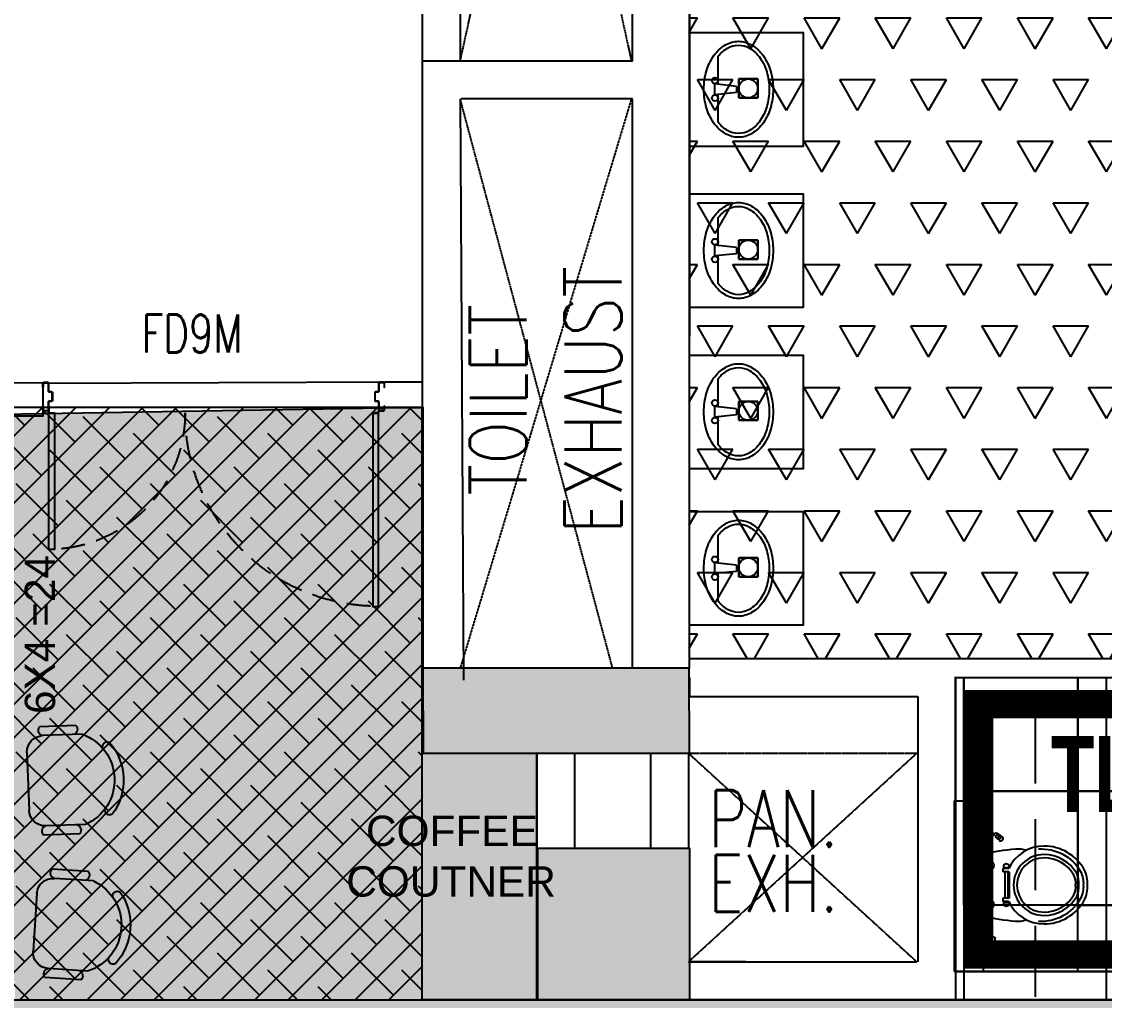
# Model space of a CAD drawing. Header units: millimetres. Extents: x 4688743 to 4806056, y -3017657 to -2960297.
# Drawn here: x 4732031 to 4737739, y -2975267 to -2970107 of the extents above; entities that cross this region are included whole.
import ezdxf
from ezdxf.enums import TextEntityAlignment as Align
from ezdxf.lldxf.tags import DXFTag

# ---------------------------------------------------------------- set-up
doc = ezdxf.new("R2010")
doc.units = ezdxf.units.MM
doc.header["$MEASUREMENT"] = 0
for name, pattern in [('13643-XREF-TYP LVL CORES - 2016-0202$0$HIDDEN', [0.375, 0.25, -0.125]), ('CONTINU', [0]), ('HIDDEN', [0.375, 0.25, -0.125])]:
    doc.linetypes.add(name, pattern=pattern)
for name, color, linetype in [('13643-XREF-TYP LVL CORES - 2016-0202$0$DOOR', 1, 'Continuous'), ('a-col', 3, 'Continuous'), ('a-cutout', 229, 'HIDDEN'), ('a-dim int b', 8, 'Continuous'), ('a-dw sch', 132, 'Continuous'), ('a-hat col', 254, 'Continuous'), ('a-parapet wall', 11, 'Continuous'), ('a-text s', 2, 'Continuous'), ('a-wall', 6, 'Continuous'), ('i floor', 252, 'Continuous'), ('I-CEIL', 11, 'CONTINU'), ('I-CLNG-GRID', 31, 'Continuous'), ('I-FINISHES', 174, 'Continuous'), ('I-FLOOR', 8, 'Continuous'), ('I-FURN', 3, 'Continuous'), ('I-FURN-CHAR', 2, 'Continuous'), ('I-MODULAR FURN', 3, 'Continuous'), ('I-TEXT', 2, 'Continuous'), ('PL-SAN FIX', 1, 'Continuous'), ('TEXTS', 2, 'Continuous'), ('wall', 4, 'Continuous'), ('walls', 6, 'Continuous')]:
    doc.layers.add(name, color=color, linetype=linetype)
doc.styles.add('1-125 SCALE', font='romans.shx', dxfattribs={"width": 0.8, "height": 320})
doc.styles.add('a-texts', font='simplex.shx', dxfattribs={"width": 0.75})
doc.styles.add('ROMANS', font='arial.ttf', dxfattribs={"height": 175})
doc.styles.get("Standard").update_dxf_attribs({"font": 'arial.ttf'})
doc.styles.add('TEXTS', font='romans.shx', dxfattribs={"width": 0.75})
tags = doc.linetypes.add('GAS_LINE', pattern='A,0.5,-0.2,["GAS",Standard,S=0.1,R=0,X=-0.1,Y=-0.05],-0.25', length=0.95).pattern_tags.tags
tags[6] = DXFTag(74, 10)

# ---------------------------------------------------------------- blocks, each defined once
blk = doc.blocks.new('13643-XREF-TYP LVL CORES - 2016-0202$0$A$C4FCC730B')
at = {"layer": '13643-XREF-TYP LVL CORES - 2016-0202$0$DOOR'}
h = blk.add_hatch(color=256, dxfattribs=at)
edge = h.paths.add_edge_path()
edge.add_arc((46, 1086), 4, -90, 0, ccw=False)
edge.add_line((46, 1082), (33, 1082))
edge.add_arc((33, 1079), 3, 90, 180)
edge.add_line((30, 1079), (30, 1036))
edge.add_arc((26, 1036), 4, -90, 0, ccw=False)
edge.add_line((26, 1032), (4, 1032))
edge.add_arc((4, 1036), 4, 180, 270, ccw=False)
edge.add_line((0, 1036), (0, 1057))
edge.add_line((0, 1057), (1, 1057))
edge.add_line((1, 1057), (1, 1036))
edge.add_arc((4, 1036), 3, 180, 270)
edge.add_line((4, 1033), (26, 1033))
edge.add_arc((26, 1036), 3, 270, 360)
edge.add_line((29, 1036), (29, 1079))
edge.add_arc((33, 1079), 4, 90, 180, ccw=False)
edge.add_line((33, 1083), (46, 1083))
edge.add_arc((46, 1086), 3, 270, 360)
edge.add_line((49, 1086), (49, 1128))
edge.add_arc((46, 1128), 3, 0, 90)
edge.add_line((46, 1131), (33, 1131))
edge.add_arc((33, 1135), 4, 180, 270, ccw=False)
edge.add_line((29, 1135), (29, 1178))
edge.add_arc((26, 1178), 3, 0, 90)
edge.add_line((26, 1181), (4, 1181))
edge.add_arc((4, 1178), 3, 90, 180)
edge.add_line((1, 1178), (1, 1157))
edge.add_line((1, 1157), (0, 1157))
edge.add_line((0, 1157), (0, 1178))
edge.add_arc((4, 1178), 4, 90, 180, ccw=False)
edge.add_line((4, 1182), (26, 1182))
edge.add_arc((26, 1178), 4, 0, 90, ccw=False)
edge.add_line((30, 1178), (30, 1135))
edge.add_arc((33, 1135), 3, 180, 270)
edge.add_line((33, 1132), (46, 1132))
edge.add_arc((46, 1128), 4, 0, 90, ccw=False)
edge.add_line((50, 1128), (50, 1086))
h = blk.add_hatch(color=256, dxfattribs=at)
edge = h.paths.add_edge_path()
edge.add_arc((1754, 1086), 4, 180, 270)
edge.add_line((1754, 1082), (1767, 1082))
edge.add_arc((1767, 1079), 3, 0, 90, ccw=False)
edge.add_line((1770, 1079), (1770, 1036))
edge.add_arc((1774, 1036), 4, 180, 270)
edge.add_line((1774, 1032), (1796, 1032))
edge.add_arc((1796, 1036), 4, 270, 360)
edge.add_line((1800, 1036), (1800, 1057))
edge.add_line((1800, 1057), (1799, 1057))
edge.add_line((1799, 1057), (1799, 1036))
edge.add_arc((1796, 1036), 3, -90, 0, ccw=False)
edge.add_line((1796, 1033), (1774, 1033))
edge.add_arc((1774, 1036), 3, 180, 270, ccw=False)
edge.add_line((1771, 1036), (1771, 1079))
edge.add_arc((1767, 1079), 4, 0, 90)
edge.add_line((1767, 1083), (1754, 1083))
edge.add_arc((1754, 1086), 3, 180, 270, ccw=False)
edge.add_line((1751, 1086), (1751, 1128))
edge.add_arc((1754, 1128), 3, 90, 180, ccw=False)
edge.add_line((1754, 1131), (1767, 1131))
edge.add_arc((1767, 1135), 4, 270, 360)
edge.add_line((1771, 1135), (1771, 1178))
edge.add_arc((1774, 1178), 3, 90, 180, ccw=False)
edge.add_line((1774, 1181), (1796, 1181))
edge.add_arc((1796, 1178), 3, 0, 90, ccw=False)
edge.add_line((1799, 1178), (1799, 1157))
edge.add_line((1799, 1157), (1800, 1157))
edge.add_line((1800, 1157), (1800, 1178))
edge.add_arc((1796, 1178), 4, 0, 90)
edge.add_line((1796, 1182), (1774, 1182))
edge.add_arc((1774, 1178), 4, 90, 180)
edge.add_line((1770, 1178), (1770, 1135))
edge.add_arc((1767, 1135), 3, -90, 0, ccw=False)
edge.add_line((1767, 1132), (1754, 1132))
edge.add_arc((1754, 1128), 4, 90, 180)
edge.add_line((1750, 1128), (1750, 1086))
for p, q in [((0, 1182, 0), (0, 1182, 0)), ((1800, 1182, 0), (1800, 1182, 0)), ((0, 1032, 0), (0, 1032, 0)), ((1800, 1032, 0), (1800, 1032, 0))]:
    blk.add_line(p, q, dxfattribs=at)
at = {"layer": '13643-XREF-TYP LVL CORES - 2016-0202$0$DOOR', "elevation": 0}
for points in [[(50, 1086, -0.414214), (46, 1082), (33, 1082, 0.414214), (30, 1079), (30, 1036, -0.414214), (26, 1032), (4, 1032, -0.414214), (0, 1036), (0, 1057), (1, 1057), (1, 1036, 0.414214), (4, 1033), (26, 1033, 0.414214), (29, 1036), (29, 1079, -0.414214), (33, 1083), (46, 1083, 0.414214), (49, 1086), (49, 1128, 0.414214), (46, 1131), (33, 1131, -0.414214), (29, 1135), (29, 1178, 0.414214), (26, 1181), (4, 1181, 0.414214), (1, 1178), (1, 1157), (0, 1157), (0, 1178, -0.414214), (4, 1182), (26, 1182, -0.414214), (30, 1178), (30, 1135, 0.414214), (33, 1132), (46, 1132, -0.414214), (50, 1128)], [(1750, 1086, 0.414214), (1754, 1082), (1767, 1082, -0.414214), (1770, 1079), (1770, 1036, 0.414214), (1774, 1032), (1796, 1032, 0.414214), (1800, 1036), (1800, 1057), (1799, 1057), (1799, 1036, -0.414214), (1796, 1033), (1774, 1033, -0.414214), (1771, 1036), (1771, 1079, 0.414214), (1767, 1083), (1754, 1083, -0.414214), (1751, 1086), (1751, 1128, -0.414214), (1754, 1131), (1767, 1131, 0.414214), (1771, 1135), (1771, 1178, -0.414214), (1774, 1181), (1796, 1181, -0.414214), (1799, 1178), (1799, 1157), (1800, 1157), (1800, 1178, 0.414214), (1796, 1182), (1774, 1182, 0.414214), (1770, 1178), (1770, 1135, -0.414214), (1767, 1132), (1754, 1132, 0.414214), (1750, 1128)]]:
    blk.add_lwpolyline(points, format="xyb", close=True, dxfattribs=at)
for points in [[(31, 1021), (30, 1021), (30, 1051), (31, 1051)], [(1769, 1021), (1770, 1021), (1770, 1051), (1769, 1051)], [(31, 1020), (31, 1021), (61, 1021), (61, 1020)], [(31, 1020), (61, 1020), (61, 0), (31, 0)], [(1769, 1020), (1769, 1021), (1739, 1021), (1739, 1020)], [(1769, 1020), (1739, 1020), (1739, 300), (1769, 300)]]:
    blk.add_lwpolyline(points, close=True, dxfattribs=at)
at = {"layer": '13643-XREF-TYP LVL CORES - 2016-0202$0$DOOR', "color": 8, "linetype": '13643-XREF-TYP LVL CORES - 2016-0202$0$HIDDEN', "ltscale": 500}
for centre, radius, start, end in [((31, 1021, 0), 1019.8, 272.3888, 0), ((1770.5, 1021, 0), 719.8, 180, 267.6112)]:
    blk.add_arc(centre, radius, start, end, dxfattribs=at)
blk = doc.blocks.new('SANFIX')
for p, q in [((-92.1, 110.5), (-92.1, 134.3)), ((-87.3, 135.4), (-87.3, 103.3)), ((-68.9, 137.8), (-68.9, 103.3)), ((68.9, 137.8), (-68.9, 137.8)), ((68.9, 129.5), (-68.9, 129.5)), ((68.9, 114.4), (-68.9, 114.4)), ((68.9, 137.8), (68.9, 103.3)), ((87.2, 135.4), (87.2, 103.3)), ((92.1, 110.5), (92.1, 134.3)), ((-408.2, 59), (-416.7, 10)), ((-403.2, 64), (-280.2, 64)), ((-275.2, 59), (-266.7, 10)), ((-68.9, 103.3), (-87.3, 103.3)), ((87.2, 103.3), (68.9, 103.3)), ((-425.2, 0), (-258.2, 0)), ((-416.7, 10), (-266.7, 10)), ((271.9, 56.5), (261.5, 56.4)), ((261.5, 56.4), (261.5, 0)), ((261.5, 0), (271.9, 0)), ((271.9, 56.5), (271.9, 0))]:
    blk.add_line(p, q)
for points in [[(-87.3, 135.4, -0.291082), (-205.5, 321.6, -0.267926), (-81.5, 533.6, -0.12736), (0, 550, -0.12736)], [(190, 292.7, 0.282395), (71.3, 514.3, 0.128205), (0, 528.2, 0.128205), (-71.3, 514.3, 0.282395), (-192.4, 292.7)], [(0, 550, -0.12736), (81.4, 533.6, -0.267926), (205.5, 321.6, -0.291082), (87.2, 135.4, -0.267926)], [(-160.7, 0, -0.051675), (-190, 171.6, -0.105989), (-183.6, 229.1, -0.06337)], [(160.7, 0, 0.051675), (190, 171.6, 0.105989), (183.6, 229.1, 0.06337)]]:
    blk.add_lwpolyline(points, format="xyb")
for points in [[(0, 505.2, -0.129476), (60.6, 493.9, -0.265771), (160.7, 321.5, -0.999999), (-160.7, 321.5, -0.265771), (-60.6, 493.9, -0.129476)], [(0, 487.9, -0.130858), (52.6, 478.6, -0.264614), (143.5, 321.4, -0.999609), (-143.5, 321.4, -0.264614), (-52.6, 478.6, -0.130858)]]:
    blk.add_lwpolyline(points, format="xyb", close=True)
for centre in [(-103.3, 39.3), (103.3, 39.3)]:
    blk.add_circle(centre, 18.4)
for centre, radius, start, end in [((-99, 122.4), 13.8, 59.831, 300.169), ((99, 122.4), 13.8, 239.831, 120.169), ((-403.2, 59), 5, 90, 180), ((-280.2, 59), 5, 0, 90), ((244.1, 90.9), 13.4, 254.5032, 210.9615), ((253.8, 80.1), 13.4, 244.2965, 189.3967), ((261.3, 69.4), 13.4, 292.5163, 185.778), ((-415.2, 0), 10, 98.5308, 179.988), ((-268.2, 0), 10, 0.012, 81.4692), ((0, 0), 40, 0.0358, 179.9642)]:
    blk.add_arc(centre, radius, start, end)
blk = doc.blocks.new('I-CHAR')
at = {"layer": 'I-FURN-CHAR', "color": 0}
for p, q in [((-438.2, 234.5), (-234.5, 438.2)), ((19.2, 299), (-120, 438.2)), ((30.3, 351.6), (-97.7, 479.5)), ((-299, -19.2), (-438.2, 120)), ((-351.6, -30.3), (-479.5, 97.7))]:
    blk.add_line(p, q, dxfattribs=at)
for centre, radius, start, end in [((-177.3, 380.9), 81, 45, 135), ((-95.3, 451), 28.6, 94.8035, 202.8585), ((1.7, 354), 28.6, 247.1415, 355.1965), ((-203, 203), 242, 246.6314, 23.3686), ((-380.9, 177.3), 81, 135, 225), ((-203, 203), 287, 276.456, 353.544), ((59.3, 164.7), 23.7, 13.6623, 155.9702), ((-451, 95.3), 28.6, 67.1415, 175.1965), ((-354, -1.7), 28.6, 274.8035, 22.8585), ((-164.7, -59.3), 23.7, 114.0298, 256.3377)]:
    blk.add_arc(centre, radius, start, end, dxfattribs=at)
blk = doc.blocks.new('*U115')
at = {"layer": 'I-CLNG-GRID'}
blk.add_lwpolyline([(-300, 300), (300, 300), (300, -300), (-300, -300), (-300, 300)], dxfattribs=at)
blk = doc.blocks.new('*U116')
at = {"layer": 'I-CLNG-GRID', "color": 0, "linetype": 'ByBlock', "lineweight": -2}
for p in [(0, 600.4), (600, 600.4), (1200, 600.4), (1799.9, 600.4), (0, 0), (600, 0), (1200, 0), (1799.9, 0)]:
    blk.add_blockref('*U115', p, dxfattribs=at)

msp = doc.modelspace()

# ---------------------------------------------------------------- hatches: boundary and pattern name
at = {"layer": 'a-hat col'}
h = msp.add_hatch(color=256, dxfattribs=at)
h.paths.add_polyline_path([(4752351.8, -2973566.3), (4752801.8, -2973566.3), (4752801.8, -2975266.8), (4751253.1, -2975266.8), (4751253.1, -2974666.8), (4752351.8, -2974666.8)])
h.paths.add_polyline_path([(4734146.9, -2973515.6), (4734148.5, -2973965.1), (4735551.8, -2973965.1), (4735550.2, -2973515.6)])
h.paths.add_polyline_path([(4734148.5, -2965764.9), (4734148.5, -2966214.9), (4735551.8, -2966214.9), (4735551.8, -2965764.9)])
h.paths.add_polyline_path([(4741354.2, -2968650.5), (4741054.2, -2968650.5), (4741054.2, -2970044.1), (4741354.2, -2970044.1)])
h.paths.add_polyline_path([(4742904.2, -2968650.5), (4742604.2, -2968650.5), (4742604.2, -2970044.1), (4742904.2, -2970044.1)])
h.paths.add_polyline_path([(4744104.3, -2965764.9), (4744104.3, -2966064.9), (4742604.2, -2966064.9), (4742604.2, -2965764.9)])
h.paths.add_polyline_path([(4743251.9, -2974464.6), (4744051.9, -2974464.6), (4744051.9, -2975264.6), (4743251.9, -2975264.6)])
h.paths.add_polyline_path([(4734751.8, -2974464.6), (4735551.8, -2974464.6), (4735551.8, -2975264.6), (4734751.8, -2975264.6)])
h.paths.add_polyline_path([(4752651.8, -2965764.6), (4751253.1, -2965764.6), (4751253.1, -2967764.6), (4751553.1, -2967764.6), (4751553.1, -2966064.6), (4752651.8, -2966064.6)])
h.paths.add_polyline_path([(4747653.1, -2967764.6), (4747953.1, -2967764.6), (4747953.1, -2965764.6), (4747653.1, -2965764.6)])
h.paths.add_polyline_path([(4723751.8, -2965765.3), (4724551.8, -2965765.3), (4724551.8, -2966565.3), (4723751.8, -2966565.3)])
h.paths.add_polyline_path([(4712751.8, -2965765.3), (4713551.8, -2965765.3), (4713551.8, -2966565.3), (4712751.8, -2966565.3)])
h.paths.add_polyline_path([(4751751.8, -2984664.6), (4752551.8, -2984664.6), (4752551.8, -2985464.6), (4751751.8, -2985464.6)])
h.paths.add_polyline_path([(4743251.9, -2984664.6), (4744051.9, -2984664.6), (4744051.9, -2985464.6), (4743251.9, -2985464.6)])
h.paths.add_polyline_path([(4723751.8, -2973664.6), (4724551.8, -2973664.6), (4724551.8, -2974464.6), (4723751.8, -2974464.6)])
h.paths.add_polyline_path([(4712751.8, -2984664.6), (4713551.8, -2984664.6), (4713551.8, -2985464.6), (4712751.8, -2985464.6)])
h.paths.add_polyline_path([(4712751.8, -2973664.6), (4713551.8, -2973664.6), (4713551.8, -2974464.6), (4712751.8, -2974464.6)])
h.paths.add_polyline_path([(4734751.8, -2984664.6), (4735551.8, -2984664.6), (4735551.8, -2985464.6), (4734751.8, -2985464.6)])
h.paths.add_polyline_path([(4747553.1, -2975264.1), (4747953.1, -2975264.1), (4747953.1, -2973964.1), (4747553.1, -2973964.1)])
h.paths.add_polyline_path([(4723751.8, -2984664.6), (4724551.8, -2984664.6), (4724551.8, -2985464.6), (4723751.8, -2985464.6)])
at = {"layer": 'I-CEIL'}
h = msp.add_hatch(dxfattribs=at)
h.set_pattern_fill('TRIANG', color=253, scale=1000, style=0, double=1)
h.paths.add_polyline_path([(4735550.2, -2965964.9), (4735550.2, -2973465), (4739399.2, -2973465), (4739404.2, -2971865), (4740204.2, -2971865), (4740204.2, -2970015), (4739253.6, -2970035), (4739253.6, -2969895), (4740884.2, -2969895), (4740904.2, -2965964.9)])
at = {"layer": 'I-CEIL', "linetype": 'ByBlock'}
h = msp.add_hatch(dxfattribs=at)
h.set_pattern_fill('DASH', color=256, scale=999, angle=180)
edge = h.paths.add_edge_path()
edge.add_line((4694606.8, -2969440.8), (4694606.8, -2970692.9))
edge.add_line((4694606.8, -2970692.9), (4701099.5, -2970692.9))
edge.add_line((4701099.5, -2970692.9), (4701099.5, -2974264.6))
edge.add_line((4701099.5, -2974264.6), (4701746.8, -2974264.6))
edge.add_line((4701746.8, -2974264.6), (4701751.8, -2973664.6))
edge.add_line((4701751.8, -2973664.6), (4702551.8, -2973664.6))
edge.add_line((4702551.8, -2973664.6), (4702546.8, -2977114.6))
edge.add_line((4702546.8, -2977114.6), (4709126.7, -2977123))
edge.add_line((4709126.7, -2977123), (4709126.7, -2981131.3))
edge.add_line((4709126.7, -2981131.3), (4708946.7, -2981131.2))
edge.add_line((4708946.7, -2981131.2), (4708946.7, -2982652.9))
edge.add_line((4708946.7, -2982652.9), (4712081.9, -2982652.9))
edge.add_line((4712081.9, -2982652.9), (4712082, -2980387))
edge.add_line((4712082, -2980387), (4710846.7, -2980387))
edge.add_line((4710846.7, -2980387), (4710846.7, -2978839.6))
edge.add_arc((4712846.7, -2978839.6), 2000, 90, 180, ccw=False)
edge.add_line((4712846.7, -2976839.6), (4727819.3, -2976839.6))
edge.add_line((4727819.3, -2976839.6), (4727819.2, -2978874.6))
edge.add_line((4727819.2, -2978874.6), (4728743.5, -2978866))
edge.add_line((4728743.5, -2978866), (4728743.5, -2976839.6))
edge.add_line((4728743.5, -2976839.6), (4736929.5, -2976839.6))
edge.add_line((4736929.5, -2976839.6), (4736929.5, -2985266.2))
edge.add_line((4736929.5, -2985266.2), (4738429.5, -2985266.4))
edge.add_line((4738429.5, -2985266.4), (4738429.5, -2976841.3))
edge.add_line((4738429.5, -2976841.3), (4752446.8, -2976841.3))
edge.add_line((4752446.8, -2976841.3), (4752446.8, -2975266.8))
edge.add_line((4752446.8, -2975266.8), (4743251.9, -2975266.8))
edge.add_line((4743251.9, -2975266.8), (4743251.7, -2971965))
edge.add_line((4743251.7, -2971965), (4741354.2, -2971965))
edge.add_line((4741354.2, -2971965), (4741354.2, -2971965))
edge.add_line((4741354.2, -2971965), (4741204.2, -2971965))
edge.add_line((4741204.2, -2971965), (4741204.2, -2971965))
edge.add_line((4741204.2, -2971965), (4739604.2, -2971965))
edge.add_line((4739604.2, -2971965), (4739604.2, -2975264.6))
edge.add_line((4739604.2, -2975264.6), (4734746.8, -2975264.6))
edge.add_line((4734746.8, -2975264.6), (4734746.8, -2973965.1))
edge.add_line((4734746.8, -2973965.1), (4734148.6, -2973967.3))
edge.add_line((4734148.6, -2973967.3), (4734148.6, -2972141.5))
edge.add_line((4734148.6, -2972141.5), (4731396.1, -2972187.8))
edge.add_line((4731396.1, -2972187.8), (4731396.1, -2975164.6))
edge.add_line((4731396.1, -2975164.6), (4731996.1, -2975164.6))
edge.add_line((4731996.1, -2975164.6), (4731996.1, -2975264.6))
edge.add_line((4731996.1, -2975264.6), (4706051.8, -2975264.6))
edge.add_arc((4706051.8, -2973264.6), 2000, 180, 270, ccw=False)
edge.add_line((4704051.8, -2973264.6), (4704051.7, -2969440.8))
edge.add_line((4704051.7, -2969440.8), (4694606.8, -2969440.8))
at = {"layer": 'I-FLOOR'}
h = msp.add_hatch(dxfattribs=at)
h.set_pattern_fill('ANSI38', color=152, scale=1000)
h.paths.add_polyline_path([(4714305, -2975264.6), (4709511.7, -2975264.6), (4712444.5, -2973666.9), (4714305, -2973666.9)], flags=16)
h.paths.add_polyline_path([(4718581, -2973620.5), (4719355.5, -2973065.3), (4723436.5, -2975264.6), (4718581, -2975264.6)], flags=16)
h.paths.add_polyline_path([(4702401.8, -2965766.1), (4729076.1, -2965766.1), (4729096.1, -2972164.8), (4729096.1, -2972187.8), (4729096.1, -2975264.6), (4752652.4, -2975264.6), (4752649.5, -2976764.6), (4728720.1, -2976764.6), (4728720.1, -2978871), (4727819.3, -2978871), (4727819.3, -2976764.6), (4718351.5, -2976764.6), (4718351.6, -2980386.7), (4712082, -2980386.7), (4712082, -2982649), (4708946.6, -2982648.9), (4708946.9, -2977123), (4702551.8, -2977114.6), (4702551.8, -2970692.9), (4702401.8, -2970692.9)])
h.paths.add_polyline_path([(4736929.5, -2985266.2), (4738429.5, -2985266.2), (4738422.5, -2976767.3), (4736922.5, -2976767.3)])
h.paths.add_polyline_path([(4694606.8, -2970692.9), (4702401.8, -2970692.9), (4702401.8, -2969440.8), (4694606.8, -2969440.8)])
at = {"layer": 'I-FLOOR', "linetype": 'Continuous', "ltscale": 0.25}
h = msp.add_hatch(dxfattribs=at)
h.set_pattern_fill('ANSI33', color=224, scale=3000, angle=45, double=1)
h.paths.add_polyline_path([(4743966.1, -2982684.6), (4747245.5, -2982684.6), (4747245.5, -2976839.6), (4743953.9, -2976839.6)])
edge = h.paths.add_edge_path()
edge.add_line((4736955.1, -2973565), (4736955.1, -2975264.6))
edge.add_line((4736955.1, -2975264.6), (4743251.9, -2975264.6))
edge.add_line((4743251.9, -2975264.6), (4743251.9, -2971965))
edge.add_line((4743251.9, -2971965), (4739604.2, -2971965))
edge.add_line((4739604.2, -2971965), (4739599.2, -2973575.1))
edge.add_line((4739599.2, -2973575.1), (4736950.1, -2973565))
at = {"layer": 'I-FLOOR'}
h = msp.add_hatch(dxfattribs=at)
h.set_pattern_fill('ANSI38', color=152, scale=1000)
h.paths.add_polyline_path([(4731396.1, -2975264.6), (4734143.5, -2975264.6), (4734143.5, -2972141.5), (4731396.1, -2972141.5)])

# ---------------------------------------------------------------- linework, layer by layer
at = {"layer": 'a-col'}
msp.add_lwpolyline([(4734146.9, -2973515.6), (4734148.5, -2973965.1), (4735551.8, -2973965.1), (4735550.2, -2973515.6)], close=True, dxfattribs=at)
at = {"layer": 'a-col', "elevation": 0}
msp.add_lwpolyline([(4734751.8, -2974464.6), (4735551.8, -2974464.6), (4735551.8, -2975264.6), (4734751.8, -2975264.6)], close=True, dxfattribs=at)
at = {"layer": 'a-cutout'}
for p, q in [((4734343.5, -2966214.9, 0), (4735245.9, -2970314.9, 0)), ((4734343.5, -2970314.9, 0), (4735245.9, -2966214.9, 0)), ((4735146.8, -2973515.6, 0), (4734343.5, -2970514.9, 0)), ((4735245.8, -2970514.9, 0), (4734343.5, -2973515.6, 0)), ((4736750.1, -2975064.6, 0), (4735546.8, -2973965.1)), ((4736750.1, -2973965.1, 0), (4735546.8, -2975064.6, 0)), ((4735546.8, -2973965.1), (4736750.1, -2973965.1, 0))]:
    msp.add_line(p, q, dxfattribs=at)
at = {"layer": 'a-dim int b'}
for p, q in [((4735702.8, -2970437.6, 0), (4735702.8, -2970290.2, 0)), ((4735686.6, -2970494.1, 0), (4735686.6, -2970434.2, 0)), ((4735800, -2970448.8, 0), (4735686.6, -2970435.7, 0)), ((4735800, -2970448.8, 0), (4735800, -2970481.2, 0)), ((4735912.1, -2970409.4, 0), (4735812.1, -2970409.4, 0)), ((4735812.1, -2970409.4, 0), (4735812.1, -2970509.4, 0)), ((4735812.1, -2970409.4, 0), (4735912.1, -2970409.4, 0)), ((4735812.1, -2970509.4, 0), (4735812.1, -2970409.4, 0)), ((4735912.1, -2970509.4, 0), (4735912.1, -2970409.4, 0)), ((4735912.1, -2970409.4, 0), (4735912.1, -2970509.4, 0)), ((4735800, -2970481.2, 0), (4735686.6, -2970492.6, 0)), ((4735702.8, -2970638.1, 0), (4735702.8, -2970491, 0)), ((4735812.1, -2970509.4, 0), (4735912.1, -2970509.4, 0)), ((4735912.1, -2970509.4, 0), (4735812.1, -2970509.4, 0)), ((4735702.8, -2971287.6, 0), (4735702.8, -2971140.2, 0)), ((4735686.6, -2971344.1, 0), (4735686.6, -2971284.2, 0)), ((4735800, -2971298.8, 0), (4735686.6, -2971285.7, 0)), ((4735800, -2971298.8, 0), (4735800, -2971331.2, 0)), ((4735912.1, -2971259.4, 0), (4735812.1, -2971259.4, 0)), ((4735812.1, -2971259.4, 0), (4735812.1, -2971359.4, 0)), ((4735812.1, -2971259.4, 0), (4735912.1, -2971259.4, 0)), ((4735812.1, -2971359.4, 0), (4735812.1, -2971259.4, 0)), ((4735912.1, -2971359.4, 0), (4735912.1, -2971259.4, 0)), ((4735912.1, -2971259.4, 0), (4735912.1, -2971359.4, 0)), ((4735800, -2971331.2, 0), (4735686.6, -2971342.6, 0)), ((4735702.8, -2971488.1, 0), (4735702.8, -2971341, 0)), ((4735812.1, -2971359.4, 0), (4735912.1, -2971359.4, 0)), ((4735912.1, -2971359.4, 0), (4735812.1, -2971359.4, 0)), ((4735702.8, -2972137.6, 0), (4735702.8, -2971990.2, 0)), ((4735912.1, -2972109.4, 0), (4735812.1, -2972109.4, 0)), ((4735812.1, -2972109.4, 0), (4735812.1, -2972209.4, 0)), ((4735812.1, -2972109.4, 0), (4735912.1, -2972109.4, 0)), ((4735812.1, -2972209.4, 0), (4735812.1, -2972109.4, 0)), ((4735912.1, -2972209.4, 0), (4735912.1, -2972109.4, 0)), ((4735912.1, -2972109.4, 0), (4735912.1, -2972209.4, 0)), ((4735686.6, -2972194.1, 0), (4735686.6, -2972134.2, 0)), ((4735800, -2972148.8, 0), (4735686.6, -2972135.7, 0)), ((4735800, -2972148.8, 0), (4735800, -2972181.2, 0)), ((4735800, -2972181.2, 0), (4735686.6, -2972192.6, 0)), ((4735702.8, -2972338.1, 0), (4735702.8, -2972191, 0)), ((4735812.1, -2972209.4, 0), (4735912.1, -2972209.4, 0)), ((4735912.1, -2972209.4, 0), (4735812.1, -2972209.4, 0)), ((4735702.8, -2972962.6, 0), (4735702.8, -2972815.2, 0)), ((4735686.6, -2973019.1, 0), (4735686.6, -2972959.2, 0)), ((4735800, -2972973.8, 0), (4735686.6, -2972960.7, 0)), ((4735912.1, -2972934.4, 0), (4735812.1, -2972934.4, 0)), ((4735812.1, -2972934.4, 0), (4735812.1, -2973034.4, 0)), ((4735812.1, -2972934.4, 0), (4735912.1, -2972934.4, 0)), ((4735812.1, -2973034.4, 0), (4735812.1, -2972934.4, 0)), ((4735912.1, -2973034.4, 0), (4735912.1, -2972934.4, 0)), ((4735912.1, -2972934.4, 0), (4735912.1, -2973034.4, 0)), ((4735800, -2973006.2, 0), (4735686.6, -2973017.6, 0)), ((4735702.8, -2973163.1, 0), (4735702.8, -2973016, 0)), ((4735800, -2972973.8, 0), (4735800, -2973006.2, 0)), ((4735812.1, -2973034.4, 0), (4735912.1, -2973034.4, 0)), ((4735912.1, -2973034.4, 0), (4735812.1, -2973034.4, 0))]:
    msp.add_line(p, q, dxfattribs=at)
at = {"layer": 'a-dim int b', "elevation": 0}
for points in [[(4735551.8, -2970165), (4736151.8, -2970165), (4736151.8, -2970765), (4735551.8, -2970765)], [(4735551.8, -2971015), (4736151.8, -2971015), (4736151.8, -2971615), (4735551.8, -2971615)], [(4735551.8, -2971865), (4736151.8, -2971865), (4736151.8, -2972465), (4735551.8, -2972465)], [(4735551.8, -2972690), (4736151.8, -2972690), (4736151.8, -2973290), (4735551.8, -2973290)]]:
    msp.add_lwpolyline(points, close=True, dxfattribs=at)
for points in [[(4735810.5, -2970717.3, -0.135076), (4735741.5, -2970698.3, -0.106889), (4735679.3, -2970640.4, -0.081996), (4735642.1, -2970562.1, -0.070252), (4735628.2, -2970464.2, -0.070252), (4735642.1, -2970366.2, -0.081996), (4735679.3, -2970287.9, -0.106889), (4735741.5, -2970230, -0.135076), (4735810.5, -2970211, -0.135076), (4735879.5, -2970230, -0.106889), (4735941.7, -2970287.9, -0.081996), (4735978.9, -2970366.2, -0.070252), (4735992.7, -2970464.2, -0.070252), (4735978.9, -2970562.1, -0.081996), (4735941.7, -2970640.4, -0.106889), (4735879.5, -2970698.3, -0.135076)], [(4735810.5, -2971567.3, -0.135076), (4735741.5, -2971548.3, -0.106889), (4735679.3, -2971490.4, -0.081996), (4735642.1, -2971412.1, -0.070252), (4735628.2, -2971314.2, -0.070252), (4735642.1, -2971216.2, -0.081996), (4735679.3, -2971137.9, -0.106889), (4735741.5, -2971080, -0.135076), (4735810.5, -2971061, -0.135076), (4735879.5, -2971080, -0.106889), (4735941.7, -2971137.9, -0.081996), (4735978.9, -2971216.2, -0.070252), (4735992.7, -2971314.2, -0.070252), (4735978.9, -2971412.1, -0.081996), (4735941.7, -2971490.4, -0.106889), (4735879.5, -2971548.3, -0.135076)], [(4735810.5, -2972417.3, -0.135076), (4735741.5, -2972398.3, -0.106889), (4735679.3, -2972340.4, -0.081996), (4735642.1, -2972262.1, -0.070252), (4735628.2, -2972164.2, -0.070252), (4735642.1, -2972066.2, -0.081996), (4735679.3, -2971987.9, -0.106889), (4735741.5, -2971930, -0.135076), (4735810.5, -2971911, -0.135076), (4735879.5, -2971930, -0.106889), (4735941.7, -2971987.9, -0.081996), (4735978.9, -2972066.2, -0.070252), (4735992.7, -2972164.2, -0.070252), (4735978.9, -2972262.1, -0.081996), (4735941.7, -2972340.4, -0.106889), (4735879.5, -2972398.3, -0.135076)], [(4735810.5, -2973242.3, -0.135076), (4735741.5, -2973223.3, -0.106889), (4735679.3, -2973165.4, -0.081996), (4735642.1, -2973087.1, -0.070252), (4735628.2, -2972989.2, -0.070252), (4735642.1, -2972891.2, -0.081996), (4735679.3, -2972812.9, -0.106889), (4735741.5, -2972755, -0.135076), (4735810.5, -2972736, -0.135076), (4735879.5, -2972755, -0.106889), (4735941.7, -2972812.9, -0.081996), (4735978.9, -2972891.2, -0.070252), (4735992.7, -2972989.2, -0.070252), (4735978.9, -2973087.1, -0.081996), (4735941.7, -2973165.4, -0.106889), (4735879.5, -2973223.3, -0.135076)]]:
    msp.add_lwpolyline(points, format="xyb", close=True, dxfattribs=at)
for points in [[(4735702.8, -2970290.2, -0.090723), (4735751.8, -2970247.4, -0.135076), (4735810.5, -2970231.3, -0.135076), (4735869.2, -2970247.4, -0.106889), (4735925, -2970299.5, -0.081996), (4735959.4, -2970371.8, -0.070252), (4735972.5, -2970464.2, -0.070252), (4735959.4, -2970556.5, -0.081996), (4735925, -2970628.8, -0.106889), (4735869.2, -2970680.9, -0.135076), (4735810.5, -2970697, -0.135076)], [(4735810.5, -2970697, -0.135076), (4735751.8, -2970680.9, -0.090723), (4735702.8, -2970638.1, -0.081996)], [(4735702.8, -2971140.2, -0.090723), (4735751.8, -2971097.4, -0.135076), (4735810.5, -2971081.3, -0.135076), (4735869.2, -2971097.4, -0.106889), (4735925, -2971149.5, -0.081996), (4735959.4, -2971221.8, -0.070252), (4735972.5, -2971314.2, -0.070252), (4735959.4, -2971406.5, -0.081996), (4735925, -2971478.8, -0.106889), (4735869.2, -2971530.9, -0.135076), (4735810.5, -2971547, -0.135076)], [(4735810.5, -2971547, -0.135076), (4735751.8, -2971530.9, -0.090723), (4735702.8, -2971488.1, -0.081996)], [(4735702.8, -2971990.2, -0.090723), (4735751.8, -2971947.4, -0.135076), (4735810.5, -2971931.3, -0.135076), (4735869.2, -2971947.4, -0.106889), (4735925, -2971999.5, -0.081996), (4735959.4, -2972071.8, -0.070252), (4735972.5, -2972164.2, -0.070252), (4735959.4, -2972256.5, -0.081996), (4735925, -2972328.8, -0.106889), (4735869.2, -2972380.9, -0.135076), (4735810.5, -2972397, -0.135076)], [(4735810.5, -2972397, -0.135076), (4735751.8, -2972380.9, -0.090723), (4735702.8, -2972338.1, -0.081996)], [(4735702.8, -2972815.2, -0.090723), (4735751.8, -2972772.4, -0.135076), (4735810.5, -2972756.3, -0.135076), (4735869.2, -2972772.4, -0.106889), (4735925, -2972824.5, -0.081996), (4735959.4, -2972896.8, -0.070252), (4735972.5, -2972989.2, -0.070252), (4735959.4, -2973081.5, -0.081996), (4735925, -2973153.8, -0.106889), (4735869.2, -2973205.9, -0.135076), (4735810.5, -2973222, -0.135076)], [(4735810.5, -2973222, -0.135076), (4735751.8, -2973205.9, -0.090723), (4735702.8, -2973163.1, -0.081996)]]:
    msp.add_lwpolyline(points, format="xyb", dxfattribs=at)
at = {"layer": 'a-dim int b'}
for centre, radius in [((4735686.6, -2970418, 0), 16.2), ((4735862.1, -2970459.4, 0), 50), ((4735862.1, -2970459.4, 0), 50), ((4735686.6, -2970510.3, 0), 16.2), ((4735686.6, -2971268, 0), 16.2), ((4735862.1, -2971309.4, 0), 50), ((4735862.1, -2971309.4, 0), 50), ((4735686.6, -2971360.3, 0), 16.2), ((4735686.6, -2972118, 0), 16.2), ((4735862.1, -2972159.4, 0), 50), ((4735862.1, -2972159.4, 0), 50), ((4735686.6, -2972210.3, 0), 16.2), ((4735686.6, -2972943, 0), 16.2), ((4735862.1, -2972984.4, 0), 50), ((4735862.1, -2972984.4, 0), 50), ((4735686.6, -2973035.3, 0), 16.2)]:
    msp.add_circle(centre, radius, dxfattribs=at)
at = {"layer": 'a-parapet wall'}
for p, q in [((4734143.5, -2965764.9, 0), (4734143.5, -2970314.9, 0)), ((4734343.5, -2966214.9, 0), (4734343.5, -2970314.9, 0))]:
    msp.add_line(p, q, dxfattribs=at)
at = {"layer": 'a-wall'}
for p, q in [((4735546.8, -2973465, 0), (4739399.2, -2973465, 0)), ((4736950.1, -2973565, 0), (4739399.2, -2973565, 0)), ((4734746.8, -2973965.1), (4734746.8, -2974464.6, 0)), ((4734946.8, -2973965.1), (4734946.8, -2974464.6, 0)), ((4735346.8, -2973965.1), (4735346.8, -2974464.6, 0)), ((4735546.8, -2973965.1), (4735546.8, -2974464.6, 0)), ((4735546.8, -2975064.6, 0), (4736750.1, -2975064.6, 0)), ((4735849, -2975064.6, 0), (4735546.8, -2975064.6, 0)), ((4736950.1, -2975114.6, 0), (4739399.2, -2975114.6, 0)), ((4735450.8, -2975264.6, 0), (4739599.2, -2975264.6, 0))]:
    msp.add_line(p, q, dxfattribs=at)
at = {"layer": 'i floor'}
msp.add_lwpolyline([(4694606.8, -2970692.9), (4694606.8, -2965766.1), (4729076.1, -2965766.1), (4729096.1, -2972164.8), (4729096.1, -2972187.8), (4729096.1, -2975264.6), (4752652.4, -2975264.6), (4752649.5, -2976839.6), (4718351.5, -2976839.6), (4718351.6, -2980386.7), (4712082, -2980386.7), (4712082, -2982649), (4708946.6, -2982648.9), (4708946.9, -2977123), (4702551.8, -2977114.6), (4702551.8, -2970692.9), (4694606.8, -2970692.9), (4694606.8, -2965766.1)], dxfattribs=at)
at = {"layer": 'i floor', "elevation": 0}
msp.add_lwpolyline([(4736955.1, -2973565), (4736955.1, -2975264.6), (4743251.9, -2975264.6), (4743251.9, -2971965), (4739604.2, -2971965), (4739599.2, -2973575.1), (4736950.1, -2973565)], dxfattribs=at)
at = {"layer": 'I-CLNG-GRID', "elevation": 0}
for points in [[(4735550.2, -2965964.9), (4735550.2, -2973465), (4739399.2, -2973465), (4739404.2, -2971865), (4740204.2, -2971865), (4740204.2, -2970015), (4739253.6, -2970035), (4739253.6, -2969895), (4740884.2, -2969895), (4740904.2, -2965964.9)], [(4739399.2, -2975114.6), (4736955.1, -2975114.6), (4736955.1, -2973565), (4739399.2, -2973565)], [(4738199.2, -2975114.6), (4737599.2, -2975114.6), (4737599.2, -2974765.4), (4738199.2, -2974765.4)]]:
    msp.add_lwpolyline(points, close=True, dxfattribs=at)
at = {"layer": 'I-CLNG-GRID'}
msp.add_lwpolyline([(4728743.5, -2976839.6), (4736929.5, -2976839.6), (4736929.5, -2985266.2), (4738429.5, -2985266.4), (4738429.5, -2976841.3), (4752446.8, -2976841.3), (4752446.8, -2975266.8), (4743251.9, -2975266.8), (4743251.7, -2971965), (4741354.2, -2971965), (4741354.2, -2971965), (4741204.2, -2971965), (4741204.2, -2971965), (4739604.2, -2971965), (4739604.2, -2975264.6), (4734746.8, -2975264.6), (4734746.8, -2973965.1), (4734148.6, -2973967.3), (4734148.6, -2972141.5), (4731396.1, -2972187.8)], dxfattribs=at)
msp.add_lwpolyline([(4731396.1, -2975264.6), (4734143.5, -2975264.6), (4734143.5, -2972141.5), (4731396.1, -2972141.5)], close=True, dxfattribs=at)
at = {"layer": 'I-FINISHES', "color": 19, "linetype": 'GAS_LINE', "ltscale": 900, "const_width": 150}
msp.add_lwpolyline([(4737078.4, -2973706.1), (4739237.5, -2973706.1), (4739237.5, -2975025.3), (4737078.4, -2975025.3)], close=True, dxfattribs=at)
at = {"layer": 'I-FLOOR', "elevation": 0}
msp.add_lwpolyline([(4731396.1, -2975264.6), (4734143.5, -2975264.6), (4734143.5, -2972141.5), (4731396.1, -2972141.5)], close=True, dxfattribs=at)
at = {"layer": 'I-FURN'}
msp.add_lwpolyline([(4734143.5, -2973965.1), (4734746.8, -2973965.1), (4734746.8, -2975264.6), (4734143.5, -2975264.6)], close=True, dxfattribs=at)
at = {"layer": 'wall'}
for p, q in [((4735250.9, -2966214.9, 0), (4735250.8, -2970314.9, 0)), ((4735551.8, -2970015, 0), (4735550.2, -2973517.2)), ((4734143.5, -2970314.9, 0), (4734143.5, -2973515.6)), ((4735250.9, -2970314.9, 0), (4734148.5, -2970314.9, 0)), ((4734343.5, -2970514.9, 0), (4734360.8, -2973580.2, 0)), ((4735250.9, -2970514.9, 0), (4734348.5, -2970514.9, 0)), ((4735250.8, -2970514.9, 0), (4735250.7, -2972434.4, 0)), ((4733943.5, -2972006, 0), (4734143.5, -2972006, 0)), ((4733943.5, -2972141.5, 0), (4734143.5, -2972141.5, 0)), ((4735250.7, -2972434.4, 0), (4735250.7, -2973515.6)), ((4735551.8, -2973564.6, 0), (4735551.8, -2973665.1)), ((4736955.1, -2973565, 0), (4736955.1, -2975114.6, 0)), ((4735550.9, -2973665.3, 0), (4736755.1, -2973665.3, 0)), ((4736755.1, -2973665.3, 0), (4736755.1, -2975064.6, 0))]:
    msp.add_line(p, q, dxfattribs=at)
at = {"layer": 'wall', "color": 251}
msp.add_line((4732147.6, -2972013, 0), (4733993.1, -2972006, 0), dxfattribs=at)
at = {"layer": 'wall', "elevation": 0}
msp.add_lwpolyline([(4732143.5, -2972010.9), (4732143.5, -2972187.8), (4729096.1, -2972187.8), (4729096.1, -2965788.9), (4734143.5, -2965788.9), (4734143.5, -2965987.9), (4729246.1, -2965987.9), (4729246.1, -2971987.8), (4732147.5, -2972010.9)], dxfattribs=at)
at = {"layer": 'walls', "elevation": 0}
msp.add_lwpolyline([(4736950.1, -2975114.6), (4736950.1, -2974215), (4737100.1, -2974215), (4737100.1, -2975114.6)], close=True, dxfattribs=at)

# ---------------------------------------------------------------- block references
at = {"layer": '13643-XREF-TYP LVL CORES - 2016-0202$0$DOOR', "xscale": -1}
msp.add_blockref('13643-XREF-TYP LVL CORES - 2016-0202$0$A$C4FCC730B', (4733943.6, -2973191, 0), dxfattribs=at)
at = {"layer": 'I-CLNG-GRID', "rotation": 180}
msp.add_blockref('*U116', (4739099.2, -2973865, 0), dxfattribs=at)
at = {"layer": 'I-MODULAR FURN', "extrusion": (0, 0, -1), "xscale": 1.058823529411668, "yscale": 1.058823529411668, "zscale": -1.058823529411765}
for p, rotation in [((-4732568.2, -2974094.6), 222.9263233026899), ((-4732604, -2974889.6), 228.7971714851519)]:
    msp.add_blockref('I-CHAR', p, dxfattribs=dict(at, rotation=rotation))
at = {"layer": 'PL-SAN FIX', "xscale": -1, "rotation": 270}
msp.add_blockref('SANFIX', (4737100.1, -2974659.3, 0), dxfattribs=at)

# ---------------------------------------------------------------- texts
at = {"layer": 'a-dw sch', "style": 'a-texts', "width": 0.75}
msp.add_text('FD9M', height=200, rotation=360, dxfattribs=at).set_placement((4732929.9, -2971752.3), align=Align.MIDDLE)
at = {"layer": 'a-text s', "style": 'a-texts', "width": 0.75}
for s, p in [('PAN.', (4735652.7, -2974459.4)), ('EXH.', (4735652.7, -2974800.7))]:
    msp.add_text(s, height=300, dxfattribs=at).set_placement(p)
at = {"layer": 'I-FINISHES', "color": 19, "linetype": 'GAS_LINE', "ltscale": 900, "insert": (4737670, -2973873.6, 0), "char_height": 400, "width": 1006.137, "attachment_point": 2, "style": 'TEXTS'}
msp.add_mtext('{\\fCorbel|b1|i0|c0|p34;TL}', dxfattribs=at)
at = {"layer": 'I-TEXT', "insert": (4732210, -2973758), "char_height": 160, "width": 2628.611, "attachment_point": 7, "rotation": 90, "style": 'ROMANS'}
msp.add_mtext('LOCKERS \\P6X4 =24', dxfattribs=at)
at = {"layer": 'I-TEXT', "insert": (4732924.1, -2974293.8), "char_height": 160, "width": 2728.611, "attachment_point": 1, "style": 'ROMANS'}
msp.add_mtext('{\\W7.42834;  }COFFEE\\P{\\W6.59178;  }COUTNER', dxfattribs=at)
at = {"layer": 'TEXTS', "insert": (4734793.5, -2972101.5, 0), "char_height": 300, "width": 9461.977, "attachment_point": 5, "rotation": 90, "style": '1-125 SCALE'}
msp.add_mtext('TOILET \\PEXHAUST', dxfattribs=at)

doc.saveas('drawing.dxf')
